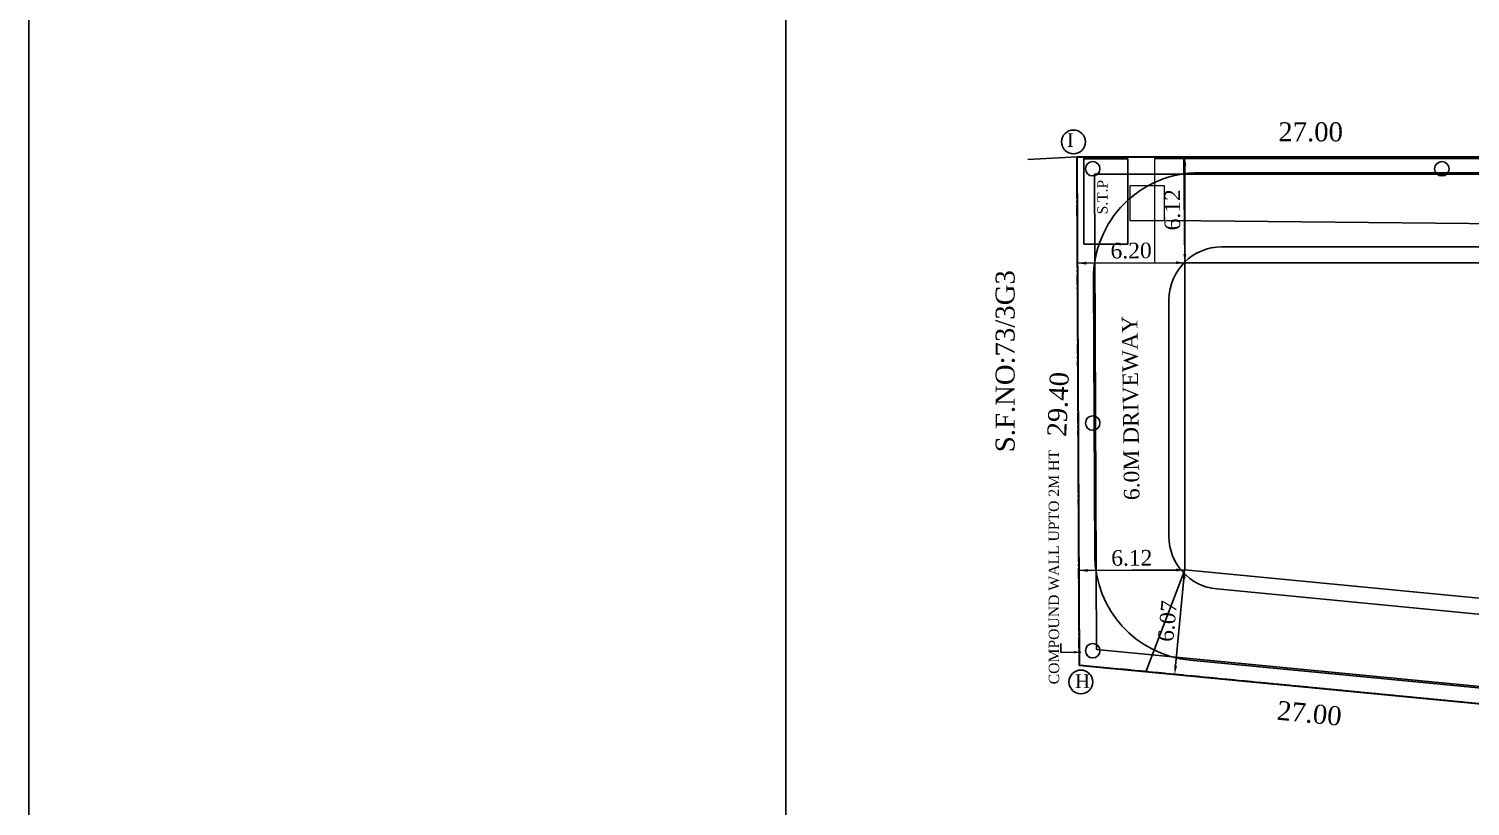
# Model space of a CAD drawing. Header units: metres. Extents: x 2754 to 3501, y 1112 to 1514.
# Drawn here: x 2753.9 to 2837.2, y 1402 to 1447 of the extents above; entities that cross this region are included whole.
import ezdxf

# ---------------------------------------------------------------- set-up
doc = ezdxf.new("R2010")
doc.units = ezdxf.units.M
doc.linetypes.add('ACAD_ISO10W100', pattern=[18, 12, -3, 0, -3])
for name, color, linetype in [('AR-SITE', 2, 'Continuous'), ('AR-THIN', 8, 'Continuous'), ('BLK_1_LVL_0_BLDG_FOOT_PRINT', 1, 'Continuous'), ('BLK_1_LVL_0_REAR_SETBACK', 11, 'Continuous'), ('BLK_1_LVL_0_SIDE_SETBACK1', 171, 'Continuous'), ('BLK_1_LVL_0_SIDE_SETBACK2', 102, 'Continuous'), ('DISTANCE_BLK', 238, 'Continuous'), ('FLOOR-GROUND', 7, 'Continuous'), ('PLOT_BOUNDARY', 70, 'Continuous'), ('RWH', 130, 'Continuous'), ('SEPTIC_TANK', 146, 'Continuous')]:
    doc.layers.add(name, color=color, linetype=linetype)
doc.layers.add('BLK_1_COVERED_AREA', color=140, linetype='Continuous', plot=False)
doc.layers.add('BLK_1_INTERNAL_VEHICULAR_ACCESS', color=161, linetype='Continuous', lineweight=0)
doc.layers.add('SEGREGATED_TOILET', color=1, linetype='Continuous', lineweight=0)
doc.styles.add('ANAND', font='times.ttf')
doc.styles.get("Standard").update_dxf_attribs({"font": 'arial.ttf'})
doc.styles.add('t1', font='times.ttf')
doc.dimstyles.new('SET BACK', dxfattribs={"dimtxt": 0.9, "dimasz": 0.5, "dimexe": 0.18, "dimexo": 0.0625, "dimgap": 0.25, "dimtad": 1, "dimzin": 0, "dimdsep": 46, "dimtxsty": 'ANAND', "dimcen": 0.09, "dimse1": 1, "dimse2": 1, "dimadec": 0, "dimazin": 0, "dimtfac": 1, "dimtix": 1, "dimtofl": 0, "dimtmove": 2, "dimatfit": 0, "dimfxl": 0, "dimtolj": 1, "dimtzin": 0, "dimarcsym": 0})
doc.dimstyles.new('SETBACK', dxfattribs={"dimtxt": 0.6, "dimasz": 0.1, "dimexe": 0.18, "dimexo": 0.0625, "dimgap": 0.09, "dimtad": 1, "dimzin": 0, "dimdsep": 46, "dimtxsty": 'Standard', "dimcen": 0.09, "dimse1": 1, "dimse2": 1, "dimadec": 0, "dimazin": 0, "dimtfac": 1, "dimtix": 1, "dimtofl": 0, "dimtmove": 2, "dimatfit": 0, "dimfxl": 0, "dimtolj": 1, "dimtzin": 0, "dimarcsym": 0})
doc.dimstyles.new('STANDARD$0', dxfattribs={"dimtxt": 7, "dimasz": 3, "dimexe": 3, "dimexo": 1, "dimgap": 1.5, "dimtad": 1, "dimdec": 1, "dimzin": 1, "dimdsep": 46, "dimlunit": 4, "dimtxsty": 'Standard', "dimblk": 'OBLIQUE', "dimcen": 0.09375, "dimdle": 1, "dimclrd": 8, "dimclre": 8, "dimclrt": 7, "dimadec": 1, "dimazin": 0, "dimtfac": 1, "dimtdec": 1, "dimtix": 1, "dimtmove": 2, "dimatfit": 3, "dimldrblk": 'ARCHTICK', "dimfxl": 0, "dimfrac": 2, "dimtolj": 1, "dimtzin": 0, "dimarcsym": 0})
doc.dimstyles.new('V1', dxfattribs={"dimtxt": 0.23, "dimasz": 0.1, "dimexe": 0.18, "dimexo": 0.0625, "dimgap": 0.09, "dimtad": 1, "dimzin": 0, "dimdsep": 46, "dimtxsty": 'ANAND', "dimcen": 0.09, "dimadec": 0, "dimazin": 0, "dimtfac": 1, "dimtix": 1, "dimtofl": 0, "dimtmove": 2, "dimatfit": 0, "dimfxl": 0, "dimtolj": 1, "dimtzin": 0, "dimarcsym": 0})

# ---------------------------------------------------------------- blocks, each defined once
blk = doc.blocks.new('*D643')
at = {"layer": 'Defpoints', "color": 0}
for p in [(2814.628, 1410.157), (2814.423, 1408.023), (2841.504, 1407.569)]:
    blk.add_point(p, dxfattribs=at)
at = {"color": 0, "insert": (2827.923, 1407.378), "char_height": 1.1, "attachment_point": 5, "rotation": 354.50116, "style": 'ANAND'}
blk.add_mtext('\\A1;27.00', dxfattribs=at)
blk = doc.blocks.new('*D622')
at = {"layer": 'Defpoints', "color": 0}
for p in [(2812.769, 1441.048), (2814.46, 1440.977), (2811.528, 1411.674)]:
    blk.add_point(p, dxfattribs=at)
at = {"color": 0, "insert": (2813.408, 1425.254), "char_height": 1.1, "attachment_point": 5, "rotation": 87.57993, "style": 'ANAND'}
blk.add_mtext('\\A1;29.40', dxfattribs=at)
blk = doc.blocks.new('*D644')
at = {"layer": 'Defpoints', "color": 0}
for p in [(2841.494, 1440.343), (2814.494, 1439.557), (2841.494, 1439.557)]:
    blk.add_point(p, dxfattribs=at)
at = {"color": 0, "insert": (2827.994, 1440.994), "char_height": 1.1, "attachment_point": 5, "style": 'ANAND'}
blk.add_mtext('\\A1;27.00', dxfattribs=at)
blk = doc.blocks.new('*D627')
at = {"color": 0, "lineweight": -2}
blk.add_line((2820.722, 1433.939), (2820.722, 1439.057), dxfattribs=at)
at = {"color": 0}
for points in [[(2820.639, 1439.057), (2820.806, 1439.057), (2820.722, 1439.557)], [(2820.639, 1433.939), (2820.806, 1433.939), (2820.722, 1433.439)]]:
    blk.add_solid(points, dxfattribs=at)
at = {"layer": 'Defpoints', "color": 0}
for p in [(2820.722, 1439.557), (2820.722, 1439.557), (2820.722, 1433.439)]:
    blk.add_point(p, dxfattribs=at)
at = {"color": 0, "insert": (2820.013, 1436.498), "char_height": 0.9, "attachment_point": 5, "rotation": 90, "style": 'ANAND'}
blk.add_mtext('\\A1;6.12', dxfattribs=at)
blk = doc.blocks.new('*D647')
at = {"color": 0, "lineweight": -2}
blk.add_line((2820.222, 1433.436), (2815.022, 1433.413), dxfattribs=at)
at = {"color": 0}
for points in [[(2815.021, 1433.496), (2815.022, 1433.329), (2814.522, 1433.41)], [(2820.222, 1433.52), (2820.223, 1433.353), (2820.722, 1433.439)]]:
    blk.add_solid(points, dxfattribs=at)
at = {"layer": 'Defpoints', "color": 0}
for p in [(2814.522, 1433.41), (2814.522, 1433.41), (2820.722, 1433.439)]:
    blk.add_point(p, dxfattribs=at)
at = {"color": 0, "insert": (2817.619, 1434.133), "char_height": 0.9, "attachment_point": 5, "rotation": 0.26176, "style": 'ANAND'}
blk.add_mtext('\\A1;6.20', dxfattribs=at)
blk = doc.blocks.new('*D628')
at = {"color": 0, "lineweight": -2}
blk.add_line((2820.674, 1415.174), (2820.188, 1410.124), dxfattribs=at)
at = {"color": 0}
for points in [[(2820.591, 1415.182), (2820.757, 1415.166), (2820.722, 1415.672)], [(2820.105, 1410.132), (2820.271, 1410.116), (2820.14, 1409.626)]]:
    blk.add_solid(points, dxfattribs=at)
at = {"layer": 'Defpoints', "color": 0}
for p in [(2820.722, 1415.672), (2820.14, 1409.626), (2820.14, 1409.626)]:
    blk.add_point(p, dxfattribs=at)
at = {"color": 0, "insert": (2819.725, 1412.717), "char_height": 0.9, "attachment_point": 5, "rotation": 84.50116, "style": 'ANAND'}
blk.add_mtext('\\A1;6.07', dxfattribs=at)
blk = doc.blocks.new('*D648')
at = {"color": 0, "lineweight": -2}
blk.add_line((2820.222, 1415.67), (2815.103, 1415.646), dxfattribs=at)
at = {"color": 0}
for points in [[(2815.103, 1415.73), (2815.103, 1415.563), (2814.603, 1415.644)], [(2820.222, 1415.753), (2820.223, 1415.586), (2820.722, 1415.672)]]:
    blk.add_solid(points, dxfattribs=at)
at = {"layer": 'Defpoints', "color": 0}
for p in [(2814.603, 1415.644), (2814.603, 1415.644), (2820.722, 1415.672)]:
    blk.add_point(p, dxfattribs=at)
at = {"color": 0, "insert": (2817.659, 1416.367), "char_height": 0.9, "attachment_point": 5, "rotation": 0.26176, "style": 'ANAND'}
blk.add_mtext('\\A1;6.12', dxfattribs=at)
blk = doc.blocks.new('*D651')
at = {"layer": 'Defpoints', "color": 0}
for p in [(2819.551, 1435.882), (2878.382, 1435.289), (2878.382, 1435.288)]:
    blk.add_point(p, dxfattribs=at)
at = {"layer": 'SEGREGATED_TOILET', "color": 0, "lineweight": -2}
for p, q in [((2819.551, 1435.945), (2819.553, 1436.063)), ((2819.731, 1435.881), (2848.45, 1435.591)), ((2878.202, 1435.291), (2849.482, 1435.581)), ((2878.382, 1435.351), (2878.384, 1435.469))]:
    blk.add_line(p, q, dxfattribs=at)
at = {"layer": 'SEGREGATED_TOILET', "color": 0}
for points in [[(2819.731, 1435.911), (2819.73, 1435.851), (2819.551, 1435.883)], [(2878.202, 1435.321), (2878.202, 1435.261), (2878.382, 1435.289)]]:
    blk.add_solid(points, dxfattribs=at)
at = {"layer": 'SEGREGATED_TOILET', "color": 0, "insert": (2848.966, 1435.586), "char_height": 0.18, "attachment_point": 5}
blk.add_mtext('\\A1;58.8341', dxfattribs=at)

msp = doc.modelspace()

# ---------------------------------------------------------------- linework, layer by layer
at = {"color": 7}
msp.add_line((2814.49377, 1439.55682), (2811.65703, 1439.40832), dxfattribs=at)
at = {"color": 6}
msp.add_lwpolyline([(2753.90397, 1513.98631), (3500.7834, 1513.98631), (3500.7834, 1111.84514), (2753.90397, 1111.84514)], close=True, dxfattribs=at)
at = {"color": 7}
msp.add_lwpolyline([(2797.66701, 1458.35867), (2797.66701, 1352.17896), (2930.79041, 1352.17896), (2930.79041, 1458.35867)], close=True, dxfattribs=at)
at = {"linetype": 'ACAD_ISO10W100', "lineweight": 30, "ltscale": 0.05}
msp.add_lwpolyline([(2814.62808, 1410.15679), (2814.49377, 1439.55682), (2898.29472, 1439.55682), (2908.90495, 1364.28529), (2894.03117, 1362.34214), (2893.73773, 1363.50572), (2890.83741, 1379.28213), (2890.26394, 1402.87543), (2814.62808, 1410.15679)], dxfattribs=at)
at = {"color": 5}
msp.add_lwpolyline([(2814.62808, 1410.15679), (2814.49377, 1439.55682), (2898.29472, 1439.55682), (2908.90495, 1364.28529), (2894.03117, 1362.34214), (2893.73773, 1363.50572), (2890.83741, 1379.28213), (2890.26394, 1402.87543), (2814.62808, 1410.15679)], dxfattribs=at)
for centre, radius in [((2814.28763, 1440.42142), 0.68845), ((2815.39982, 1438.86948), 0.41745), ((2835.58067, 1438.86948), 0.41745), ((2815.39982, 1424.16452), 0.41745), ((2815.39982, 1411.00496), 0.41745), ((2814.7157, 1409.19691), 0.68845)]:
    msp.add_circle(centre, radius)
at = {"layer": 'AR-SITE', "linetype": 'ACAD_ISO10W100', "lineweight": 30, "ltscale": 10}
msp.add_lwpolyline([(2814.62808, 1410.15679), (2814.49377, 1439.55682), (2898.29472, 1439.55682), (2908.90495, 1364.28529), (2894.03117, 1362.34214), (2893.73773, 1363.50572), (2890.83741, 1379.28213), (2890.26394, 1402.87543), (2814.62808, 1410.15679)], dxfattribs=at)
at = {"layer": 'AR-THIN'}
for p, q in [((2821.53802, 1438.64181), (2898.42536, 1438.64181)), ((2822.85585, 1434.35295), (2890.82625, 1434.35295)), ((2815.51526, 1416.49906), (2815.44208, 1432.51796)), ((2819.80785, 1417.60998), (2819.80785, 1431.30495)), ((2822.56387, 1414.576), (2854.16379, 1411.53493)), ((2889.43476, 1403.87344), (2821.02705, 1410.45896))]:
    msp.add_line(p, q, dxfattribs=at)
for centre, radius, start, end in [((2821.53802, 1432.54581), 6.096, 90, 180.2617614), ((2822.85585, 1431.30495), 3.048, 90, 180), ((2822.85585, 1417.60998), 3.048, 180, 264.5029759), ((2821.6112, 1416.52691), 6.096, 180.2617614, 264.5011565)]:
    msp.add_arc(centre, radius, start, end, dxfattribs=at)
at = {"layer": 'BLK_1_COVERED_AREA'}
msp.add_lwpolyline([(2820.72225, 1433.43855), (2892.95985, 1433.43855), (2892.95985, 1408.71995), (2820.72225, 1415.67185)], close=True, dxfattribs=at)
at = {"layer": 'BLK_1_INTERNAL_VEHICULAR_ACCESS'}
msp.add_lwpolyline([(2818.97428, 1433.43855), (2893.97836, 1433.43855), (2893.97836, 1439.43855), (2818.97428, 1439.43855)], close=True, dxfattribs=at)
at = {"layer": 'BLK_1_LVL_0_BLDG_FOOT_PRINT'}
msp.add_lwpolyline([(2820.72225, 1433.43855), (2892.95985, 1433.43855), (2892.95985, 1408.71995), (2820.72225, 1415.67185)], close=True, dxfattribs=at)
at = {"layer": 'BLK_1_LVL_0_REAR_SETBACK'}
msp.add_lwpolyline([(2820.72225, 1433.43855), (2814.52185, 1433.41022), (2814.60302, 1415.6439), (2820.72225, 1415.67185)], close=True, dxfattribs=at)
at = {"layer": 'BLK_1_LVL_0_SIDE_SETBACK1'}
msp.add_lwpolyline([(2820.72225, 1415.67185), (2818.46069, 1409.78783), (2890.26394, 1402.87543), (2890.83741, 1379.28213), (2893.73773, 1363.50572), (2894.03117, 1362.34214), (2898.78769, 1362.96354), (2892.95985, 1408.71995)], close=True, dxfattribs=at)
at = {"layer": 'BLK_1_LVL_0_SIDE_SETBACK2'}
msp.add_lwpolyline([(2892.95985, 1433.43855), (2893.21124, 1439.55682), (2820.67382, 1439.55682), (2820.72225, 1433.43855)], close=True, dxfattribs=at)
at = {"layer": 'DISTANCE_BLK'}
msp.add_lwpolyline([(2820.72225, 1433.43855), (2892.95985, 1433.43855), (2892.95985, 1408.71995), (2820.72225, 1415.67185)], close=True, dxfattribs=at)
at = {"layer": 'FLOOR-GROUND', "color": 2, "ltscale": 0.1}
msp.add_line((2898.29472, 1439.55682), (2814.49377, 1439.55682), dxfattribs=at)
at = {"layer": 'FLOOR-GROUND', "color": 3, "ltscale": 0.1}
msp.add_line((2814.49377, 1439.55682), (2814.62808, 1410.15679), dxfattribs=at)
at = {"layer": 'FLOOR-GROUND', "color": 6, "ltscale": 0.1}
msp.add_line((2814.62808, 1410.15679), (2890.26394, 1402.87543), dxfattribs=at)
at = {"layer": 'FLOOR-GROUND', "color": 7, "linetype": 'Continuous', "lineweight": 25, "ltscale": 3}
msp.add_lwpolyline([(2898.29472, 1439.55682), (2814.49377, 1439.55682), (2814.62808, 1410.15679), (2890.26394, 1402.87543), (2890.83741, 1379.28213), (2893.73773, 1363.50572), (2894.03117, 1362.34214), (2908.90495, 1364.28529)], close=True, dxfattribs=at)
at = {"layer": 'FLOOR-GROUND', "color": 2, "linetype": 'Continuous', "lineweight": 25, "ltscale": 3}
msp.add_lwpolyline([(2898.29472, 1439.55682), (2814.49377, 1439.55682), (2814.62808, 1410.15679), (2890.26394, 1402.87543), (2890.83741, 1379.28213), (2893.73773, 1363.50572), (2894.03117, 1362.34214), (2908.90495, 1364.28529)], close=True, dxfattribs=at)
at = {"layer": 'FLOOR-GROUND', "color": 30, "linetype": 'Continuous', "lineweight": 25, "ltscale": 3}
msp.add_lwpolyline([(2898.29472, 1439.55682), (2814.49377, 1439.55682), (2814.62808, 1410.15679), (2890.26394, 1402.87543), (2890.83741, 1379.28213), (2893.73773, 1363.50572), (2894.03117, 1362.34214), (2908.90495, 1364.28529)], close=True, dxfattribs=at)
at = {"layer": 'PLOT_BOUNDARY'}
msp.add_lwpolyline([(2894.03117, 1362.34214), (2893.73773, 1363.50572), (2890.83741, 1379.28213), (2890.26394, 1402.87543), (2814.62808, 1410.15679), (2814.49377, 1439.55682), (2898.29472, 1439.55682), (2908.90495, 1364.28529)], close=True, dxfattribs=at)
at = {"layer": 'RWH', "ltscale": 400}
msp.add_lwpolyline([(2898.29472, 1439.55682), (2814.49377, 1439.55682), (2814.62808, 1410.15679), (2890.26394, 1402.87543), (2890.35977, 1403.87083), (2815.62394, 1411.06554), (2815.49835, 1438.55682), (2898.43568, 1438.55682)], close=True, dxfattribs=at)
at = {"layer": 'SEGREGATED_TOILET'}
msp.add_lwpolyline([(2819.55077, 1437.88238), (2817.55077, 1437.88238), (2817.55077, 1435.88238), (2819.55077, 1435.88238)], close=True, dxfattribs=at)
at = {"layer": 'SEPTIC_TANK', "linetype": 'ByBlock'}
msp.add_lwpolyline([(2814.88202, 1434.50514), (2817.42634, 1434.50514), (2817.42634, 1439.44975), (2814.88202, 1439.44975)], close=True, dxfattribs=at)

# ---------------------------------------------------------------- texts
at = {"style": 'ANAND'}
for s, p in [('I', (2813.90197, 1440.13522)), ('H', (2814.37396, 1408.84288))]:
    msp.add_text(s, height=0.79248, dxfattribs=at).set_placement(p)
at = {"color": 7, "style": 't1'}
msp.add_text('S.T.P', height=0.590625, rotation=90, dxfattribs=at).set_placement((2816.2558, 1436.23881))
at = {"style": 'ANAND'}
for s, height, rotation, p in [('S.F.NO:73/3G3', 1.1, 90, (2810.8844, 1422.48037)), ('6.0M DRIVEWAY', 0.9, 90.68354, (2818.1056, 1419.71794)), ('COMPOUND WALL UPTO 2M HT', 0.6, 90.034046, (2813.45628, 1409.06239))]:
    msp.add_text(s, height=height, rotation=rotation, dxfattribs=at).set_placement(p)

# ---------------------------------------------------------------- dimensions: what is measured, and where the dimension line sits
at = {"color": 7}
for p1, p2, distance, picture, middle in [((2814.49377, 1439.55682), (2841.49377, 1439.55682), 0.78634, '*D644', (2827.99377, 1440.99426)), ((2841.50383, 1407.5695), (2814.62808, 1410.15679), 2.14329, '*D643', (2827.92297, 1407.37782))]:
    dim = msp.add_aligned_dim(p1=p1, p2=p2, distance=distance, dimstyle='SETBACK', override={"dimtxt": 1.1, "dimtxsty": 'ANAND', "dimsd1": 1, "dimsd2": 1, "dimfxl": 8, "dimfxlon": 1, "dimarcsym": 1}, dxfattribs=at)
    dim.commit()
    dim.dimension.update_dxf_attribs({"geometry": picture, "text_midpoint": middle})
dim = msp.add_linear_dim(base=(2814.45965, 1440.97671), p1=(2811.52795, 1411.67404), p2=(2812.7694, 1441.04815), angle=87.579926, dimstyle='SETBACK', override={"dimtxt": 1.1, "dimtxsty": 'ANAND', "dimsd1": 1, "dimsd2": 1, "dimfxl": 8, "dimfxlon": 1, "dimarcsym": 1}, dxfattribs=at)
dim.commit()
dim.dimension.update_dxf_attribs({"geometry": '*D622', "text_midpoint": (2813.40837, 1425.25448), "dimtype": 161})
for p1, p2, picture, middle in [((2820.72225, 1433.43855), (2820.72225, 1439.55682), '*D627', (2820.01317, 1436.49768)), ((2820.72225, 1433.43855), (2814.52185, 1433.41022), '*D647', (2817.61881, 1434.13346)), ((2820.72225, 1415.67185), (2814.60302, 1415.6439), '*D648', (2817.65939, 1416.36695)), ((2820.72225, 1415.67185), (2820.14024, 1409.62614), '*D628', (2819.72542, 1412.71695))]:
    dim = msp.add_aligned_dim(p1=p1, p2=p2, distance=0, dimstyle='SET BACK', dxfattribs=at)
    dim.commit()
    dim.dimension.update_dxf_attribs({"geometry": picture, "text_midpoint": middle})
at = {"layer": 'SEGREGATED_TOILET'}
dim = msp.add_aligned_dim(p1=(2819.55077, 1435.88238), p2=(2878.38183, 1435.28818), distance=0.00063, dimstyle='STANDARD$0', override={"dimtxt": 0.18, "dimasz": 0.18, "dimexe": 0.18, "dimexo": 0.0625, "dimgap": 0.09, "dimtad": 0, "dimtih": 1, "dimtoh": 1, "dimdec": 4, "dimzin": 0, "dimlunit": 2, "dimpost": '', "dimcen": 0.09, "dimdle": 0, "dimclrd": 0, "dimclre": 0, "dimclrt": 0, "dimadec": 0, "dimtdec": 4, "dimtix": 0, "dimtofl": 0, "dimtmove": 0, "dimfrac": 0}, dxfattribs=at)
dim.commit()
dim.dimension.update_dxf_attribs({"geometry": '*D651', "text_midpoint": (2848.96631, 1435.58591)})

# ---------------------------------------------------------------- leaders
msp.add_leader([(2814.71159, 1410.92292), (2813.56497, 1410.9098), (2813.55165, 1411.41982)], dimstyle='V1', override={"dimasz": 0.4, "dimgap": 0.09, "dimtad": 0})

doc.saveas('drawing.dxf')
